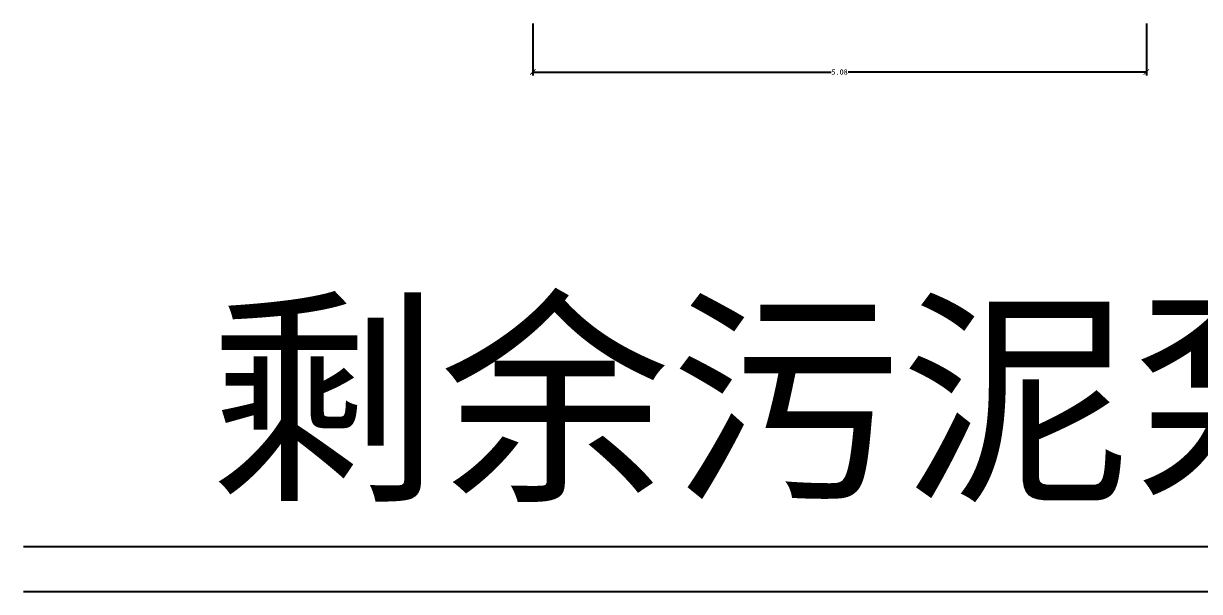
# Model space of a CAD drawing. Header units: inches. Extents: x -343134 to -190334, y -250018 to -182064.
# Drawn here: x -252064 to -242323, y -240018 to -235313 of the extents above; entities that cross this region are included whole.
import ezdxf

# ---------------------------------------------------------------- set-up
doc = ezdxf.new("R2010")
doc.units = ezdxf.units.IN
doc.header["$MEASUREMENT"] = 0

# ---------------------------------------------------------------- blocks, each defined once
blk = doc.blocks.new('_ArchTick')
at = {"color": 0, "linetype": 'ByBlock', "const_width": 0.15}
blk.add_lwpolyline([(-0.5, -0.5), (0.5, 0.5)], dxfattribs=at)
blk = doc.blocks.new('111')
at = {"ltscale": 5}
for p, q in [((128416.2925, -57385.0461), (128416.2925, -57385.4779)), ((128421.3749, -57385.0461), (128421.3749, -57385.4779)), ((128416.2917, -57385.4479), (128418.7624, -57385.4479)), ((128421.3757, -57385.4479), (128418.9049, -57385.4479))]:
    blk.add_line(p, q, dxfattribs=at)
at = {"ltscale": 5, "xscale": 0.045, "yscale": 0.045, "zscale": 0.045, "rotation": 180}
blk.add_blockref('_ArchTick', (128416.2925, -57385.4479), dxfattribs=at)
at = {"ltscale": 5, "xscale": 0.045, "yscale": 0.045, "zscale": 0.045}
blk.add_blockref('_ArchTick', (128421.3749, -57385.4479), dxfattribs=at)
at = {"ltscale": 5, "insert": (128418.8337, -57385.4479), "char_height": 0.045, "attachment_point": 5}
blk.add_mtext('\\A1;5.08', dxfattribs=at)

msp = doc.modelspace()

# ---------------------------------------------------------------- linework, layer by layer
at = {"ltscale": 5}
for p, q in [((-252063.9, -239645.1), (-237335.3, -239645.1)), ((-252063.9, -240018.2), (-237355.3, -240018.2))]:
    msp.add_line(p, q, dxfattribs=at)

# ---------------------------------------------------------------- block references
at = {"xscale": 1000, "yscale": 1000, "zscale": 1000}
msp.add_blockref('111', (-128664137.4, 57149732.9), dxfattribs=at)

# ---------------------------------------------------------------- texts
at = {"ltscale": 5, "insert": (-250527.5, -237724.8), "char_height": 1400, "width": 14801.471, "attachment_point": 1}
msp.add_mtext('{\\fSimSun|b0|i0|c134|p2;剩余污泥泵房}', dxfattribs=at)

doc.saveas('drawing.dxf')
